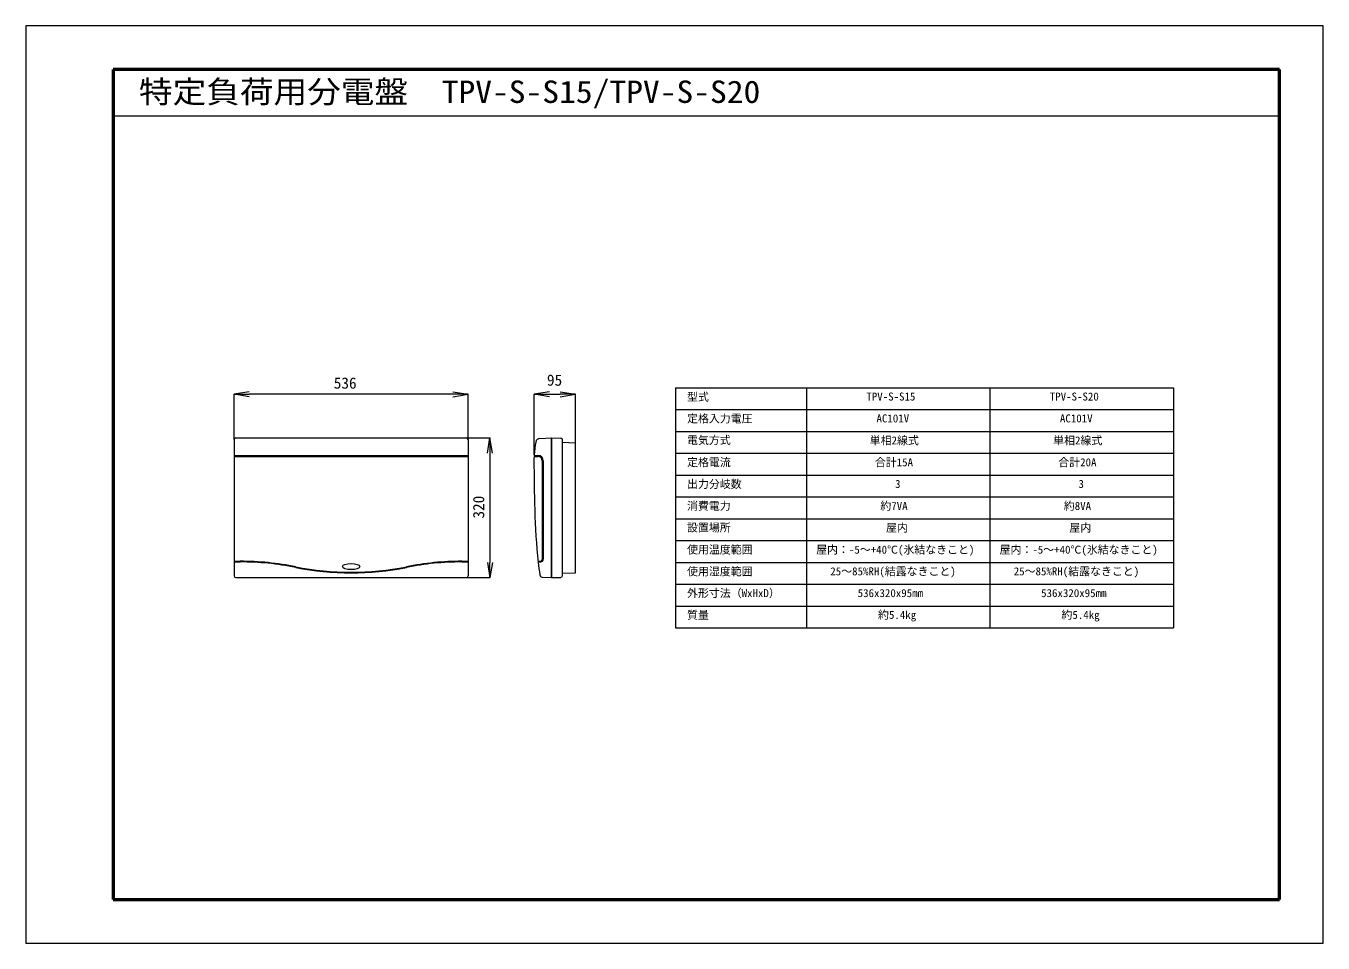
# Model space of a CAD drawing. Units: millimetres, scale not verified. Extents: x -1485 to 1485, y -1050 to 1050.
import ezdxf
from ezdxf.enums import TextEntityAlignment as Align

# ---------------------------------------------------------------- set-up
doc = ezdxf.new("R2010")
doc.units = ezdxf.units.MM
doc.header["$LTSCALE"] = 10
for name, color, linetype, lineweight in [('0-0_0', 7, 'Continuous', 18), ('0-2_用紙枠', 7, 'Continuous', 18), ('0-3_図面枠', 7, 'Continuous', 50)]:
    doc.layers.add(name, color=color, linetype=linetype, lineweight=lineweight)
doc.styles.add('ＭＳ ゴシック', font='')
doc.styles.get('ＭＳ ゴシック').set_extended_font_data('MS Gothic')

msp = doc.modelspace()

# ---------------------------------------------------------------- linework, layer by layer
at = {"layer": '0-0_0'}
for p, q in [((1385, 843.39), (-1285, 843.39)), ((-507.54, 212.53), (-472.54, 206.69)), ((-261.46, 212.53), (-226.46, 206.69)), ((2.3, 221.69), (1142.3, 221.69)), ((2.3, 221.69), (2.3, -328.31)), ((302.3, 221.69), (302.3, -328.31)), ((722.3, 221.69), (722.3, -328.31)), ((1142.3, 221.69), (1142.3, -328.31)), ((-1008.54, 102.76), (-1008.54, 206.87)), ((-973.54, 200.86), (-1008.54, 206.69)), ((-507.54, 206.69), (-973.54, 206.69)), ((-472.54, 102.76), (-472.54, 206.87)), ((-321.46, 67.79), (-321.46, 206.87)), ((-286.46, 200.86), (-321.46, 206.69)), ((-286.46, 206.69), (-261.46, 206.69)), ((-226.46, 94.74), (-226.46, 206.87)), ((2.3, 171.69), (1142.3, 171.69)), ((2.3, 121.69), (1142.3, 121.69)), ((-1008.54, 102.69), (-1008.54, -209.31)), ((-1004.54, 106.69), (-476.54, 106.69)), ((-476.48, 106.69), (-422.36, 106.69)), ((-472.54, 102.69), (-472.54, -209.31)), ((-428.37, 71.69), (-422.54, 106.69)), ((-308.43, 105.25), (-281.54, 106.67)), ((-281.54, -213.29), (-281.54, 106.68)), ((-281.54, 106.19), (-281.04, 106.19)), ((-281.54, 106.19), (-281.04, 106.19)), ((-281.04, 106.69), (-260.06, 105.96)), ((-281.04, -213.31), (-281.04, 106.69)), ((-256.23, -208.57), (-256.23, 101.96)), ((-256.23, 96.69), (-227.42, 95.68)), ((-226.46, -201.29), (-226.46, 94.68)), ((-1008.54, 66.69), (-472.54, 66.69)), ((-1008.54, 64.19), (-472.54, 64.19)), ((-422.54, 71.69), (-422.54, -178.31)), ((-320.69, 64.01), (-312.02, 64.16)), ((-320.49, 66.68), (-312.58, 66.54)), ((-302.87, 61.54), (-302.87, 54.19)), ((2.3, 71.69), (1142.3, 71.69)), ((-302.87, 54.19), (-302.87, -171.81)), ((-300.39, 54.04), (-300.39, -171.1)), ((2.3, 21.69), (1142.3, 21.69)), ((2.3, -28.31), (1142.3, -28.31)), ((2.3, -78.31), (1142.3, -78.31)), ((2.3, -128.31), (1142.3, -128.31)), ((-1008.54, -175.81), (-994.26, -175.81)), ((-1008.54, -177.31), (-994.26, -177.31)), ((-486.82, -175.81), (-472.54, -175.81)), ((-486.82, -177.31), (-472.54, -177.31)), ((-311.35, -175.54), (-306.06, -175.73)), ((-310.95, -177.27), (-306.14, -177.1)), ((-303.86, -174.45), (-303.86, -176.56)), ((-416.71, -178.31), (-422.54, -213.31)), ((-256.23, -203.31), (-227.42, -202.29)), ((2.3, -178.31), (1142.3, -178.31)), ((-1004.54, -213.31), (-476.54, -213.31)), ((-476.48, -213.31), (-422.36, -213.31)), ((-302.93, -212.15), (-281.54, -213.28)), ((-281.54, -212.81), (-281.04, -212.81)), ((-281.54, -212.81), (-281.04, -212.81)), ((-281.04, -213.31), (-260.06, -212.57)), ((2.3, -228.31), (1142.3, -228.31)), ((2.3, -278.31), (1142.3, -278.31)), ((2.3, -328.31), (1142.3, -328.31))]:
    msp.add_line(p, q, dxfattribs=at)
for points in [[(-973.54, 212.53), (-1008.54, 206.69), (-973.54, 206.69)], [(-286.46, 212.53), (-321.46, 206.69), (-286.46, 206.69)], [(-507.54, 200.86), (-472.54, 206.69), (-507.54, 206.69)], [(-261.46, 200.86), (-226.46, 206.69), (-261.46, 206.69)], [(-416.71, 71.69), (-422.54, 106.69), (-422.54, 71.69)], [(-428.37, -178.31), (-422.54, -213.31), (-422.54, -178.31)]]:
    msp.add_lwpolyline(points, dxfattribs=at)
for centre, radius, start, end in [((-1004.54, 102.69), 4, 90, 180), ((-476.54, 102.69), 4, 0, 90), ((-994.26, -827.31), 651.5, 78.74529, 90), ((-994.26, -827.31), 650, 78.74529, 90), ((-486.82, -827.31), 651.5, 90, 101.25471), ((-486.82, -827.31), 650, 90, 101.25471), ((-740.54, 447.69), 650, 258.74529, 281.25471), ((-740.54, 447.69), 648.5, 258.74529, 281.25471), ((-1004.54, -209.31), 4, 180, 270), ((-476.54, -209.31), 4, 270, 0)]:
    msp.add_arc(centre, radius, start, end, dxfattribs=at)
for centre, major_axis, start_param, end_param in [((-123.3, 56.69), (0, 200), 1.3663923, 1.5155835), ((-307.92, 95.26), (0, 10), 0.05236, 1.3663923), ((-260.2, 101.96), (0, 4), 4.7123878, 6.2482783), ((-227.45, 94.68), (0, 1), 4.712389, 6.2482823), ((-123.3, 56.69), (0, 200), 1.5390441, 1.5707965), ((-320.67, 63.01), (0, 1), 0.0174489, 1.5390441), ((-320.47, 67.68), (0, 1), 1.5155835, 3.1241438), ((-312.79, 54.04), (0, 12.5), 4.712389, 6.2657323), ((-312.79, 54.19), (0, 10), 4.712389, 6.2055722), ((3647.56, 56.69), (0, 4000), 1.5707962, 1.5995502), ((1167.76, -15.18), (0, 1500), 1.5995502, 1.6798092), ((-311.32, -174.54), (0, 1), 1.6773099, 3.1066896), ((-310.92, -178.27), (0, 1), 0.034911, 1.6798119), ((-306.34, -171.1), (0, 6), 3.1764997, 4.712389), ((-306.84, -171.81), (0, 4), 3.3386513, 4.712389), ((1167.76, -15.18), (0, 1500), 1.6798092, 1.6989763), ((-302.62, -206.16), (0, 6), 1.6989641, 3.0892327), ((-227.45, -201.29), (0, 1), 3.1764957, 4.712389), ((-260.2, -208.57), (0, 4), 3.1764997, 4.712389)]:
    msp.add_ellipse(centre, major_axis=major_axis, ratio=0.992331, start_param=start_param, end_param=end_param, dxfattribs=at)
msp.add_ellipse((-740.54, -187.81), major_axis=(20, 0), ratio=0.35, dxfattribs=at)
at = {"layer": '0-2_用紙枠'}
msp.add_lwpolyline([(-1485, -1050), (1485, -1050), (1485, 1050), (-1485, 1050)], close=True, dxfattribs=at)
at = {"layer": '0-3_図面枠'}
for p, q in [((-1285, 950), (-1285, -950)), ((1385, 950), (-1285, 950)), ((1385, -950), (1385, 950)), ((-1285, -950), (1385, -950))]:
    msp.add_line(p, q, dxfattribs=at)

# ---------------------------------------------------------------- texts
at = {"layer": '0-0_0', "style": 'ＭＳ ゴシック', "width": 1.1}
msp.add_text('特定負荷用分電盤\u3000TPV-S-S15/TPV-S-S20', height=51.32, dxfattribs=at).set_placement((-1226.11, 858.28), align=Align.BOTTOM_LEFT)
at = {"layer": '0-0_0', "style": 'ＭＳ ゴシック'}
for s, height, p in [('536', 25.66, (-780.25, 211.78)), ('95', 25.66, (-292.04, 218.47)), ('  型式', 18.33, (3.8, 185.96)), ('TPV-S-S15', 18.33, (439.29, 186.69)), ('TPV-S-S20', 18.33, (859.29, 186.69)), ('  定格入力電圧', 18.33, (3.8, 136.24)), ('AC101V', 18.33, (462.48, 136.69)), ('AC101V', 18.33, (882.48, 136.69)), ('  電気方式', 18.33, (3.8, 86.86)), ('単相2線式', 18.33, (447.08, 86.18)), ('単相2線式', 18.33, (867.08, 86.18)), ('  定格電流', 18.33, (3.8, 36.24)), ('合計15A', 18.33, (458.78, 36.18)), ('合計20A', 18.33, (878.78, 36.18)), ('  出力分岐数', 18.33, (3.8, -13.65)), ('3', 18.33, (505.03, -13.31)), ('3', 18.33, (925.03, -13.31)), ('  消費電力', 18.33, (3.8, -63.7)), ('約7VA', 18.33, (471.4, -63.76)), ('約8VA', 18.33, (891.4, -63.76)), ('  設置場所', 18.33, (3.8, -113.36)), ('屋内', 18.33, (484.18, -113.7)), ('屋内', 18.33, (904.18, -113.7)), ('  使用温度範囲', 18.33, (3.8, -163.82)), ('屋内：-5～+40℃(氷結なきこと)', 18.33, (324.35, -163.87)), ('屋内：-5～+40℃(氷結なきこと)', 18.33, (744.35, -163.87)), ('  使用湿度範囲', 18.33, (3.8, -213.82)), ('25～85%RH(結露なきこと)', 18.33, (356.74, -213.48)), ('25～85%RH(結露なきこと)', 18.33, (776.74, -213.48)), ('  外形寸法（WxHxD）', 18.33, (3.8, -263.48)), ('536x320x95mm', 18.33, (419.46, -263.31)), ('536x320x95mm', 18.33, (839.46, -263.31)), ('  質量', 18.33, (3.8, -313.48)), ('約5.4kg', 18.33, (466.05, -313.19)), ('約5.4kg', 18.33, (886.05, -313.19))]:
    msp.add_text(s, height=height, dxfattribs=at).set_placement(p, align=Align.BOTTOM_LEFT)
msp.add_text('320', height=25.66, rotation=90, dxfattribs=at).set_placement((-428.03, -78.03), align=Align.BOTTOM_LEFT)

doc.saveas('drawing.dxf')
